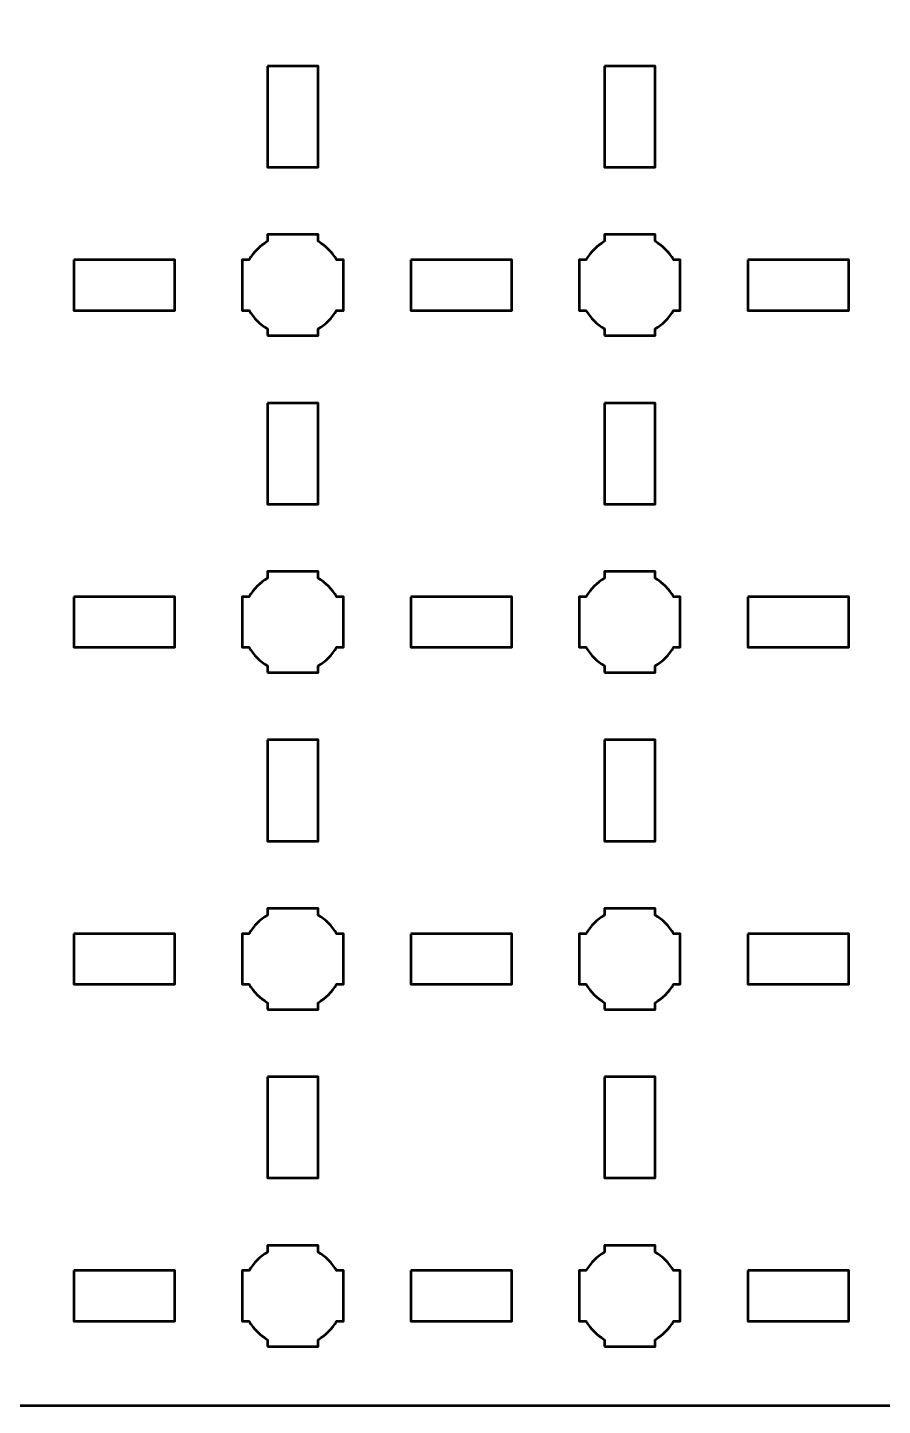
# Model space of a CAD drawing. Header units: centimetres. Extents: x -19.6 to 19.7, y -17.7 to 17.7.
# Drawn here: x -14.57 to -9.5, y -17.65 to -9.47 of the extents above; entities that cross this region are included whole.
import ezdxf

# ---------------------------------------------------------------- set-up
doc = ezdxf.new("R2010")
doc.units = ezdxf.units.CM
doc.header["$MEASUREMENT"] = 0
doc.layers.add('Layer 1', color=7, linetype='Continuous')

msp = doc.modelspace()

# ---------------------------------------------------------------- linework, layer by layer
at = {"layer": 'Layer 1', "lineweight": 53}
for points, knots in [([(-19.14991, 17.65006), (-19.14991, 17.65006), (19.15005, 17.65006), (19.15005, 17.65006), (19.15005, 17.65006), (19.42701, 17.65006), (19.65001, 17.42696), (19.65001, 17.14996), (19.65001, 17.14996), (19.65001, 17.14996), (19.65001, -17.14995), (19.65001, -17.14995), (19.65001, -17.14995), (19.65001, -17.42692), (19.42701, -17.65005), (19.15005, -17.65005), (19.15005, -17.65005), (19.15005, -17.65005), (-19.14991, -17.65005), (-19.14991, -17.65005), (-19.14991, -17.65005), (-19.42691, -17.65005), (-19.65, -17.42692), (-19.65, -17.14995), (-19.65, -17.14995), (-19.65, -17.14995), (-19.65, 17.14996), (-19.65, 17.14996), (-19.65, 17.14996), (-19.65, 17.42696), (-19.42691, 17.65006), (-19.14991, 17.65006)], [0, 0, 0, 0, 0.125, 0.125, 0.125, 0.125, 0.25, 0.25, 0.25, 0.25, 0.375, 0.375, 0.375, 0.375, 0.5, 0.5, 0.5, 0.5, 0.625, 0.625, 0.625, 0.625, 0.75, 0.75, 0.75, 0.75, 0.875, 0.875, 0.875, 0.875, 1, 1, 1, 1]), ([(-13.14993, -9.69999), (-13.14993, -9.69999), (-12.84993, -9.69999), (-12.84993, -9.69999), (-12.84993, -9.69999), (-12.84993, -9.69999), (-12.84993, -10.29999), (-12.84993, -10.29999), (-12.84993, -10.29999), (-12.84993, -10.29999), (-13.14993, -10.29999), (-13.14993, -10.29999), (-13.14993, -10.29999), (-13.14993, -10.29999), (-13.14993, -9.69999), (-13.14993, -9.69999)], [0, 0, 0, 0, 0.25, 0.25, 0.25, 0.25, 0.5, 0.5, 0.5, 0.5, 0.75, 0.75, 0.75, 0.75, 1, 1, 1, 1]), ([(-11.15, -9.69999), (-11.15, -9.69999), (-10.85, -9.69999), (-10.85, -9.69999), (-10.85, -9.69999), (-10.85, -9.69999), (-10.85, -10.29999), (-10.85, -10.29999), (-10.85, -10.29999), (-10.85, -10.29999), (-11.15, -10.29999), (-11.15, -10.29999), (-11.15, -10.29999), (-11.15, -10.29999), (-11.15, -9.69999), (-11.15, -9.69999)], [0, 0, 0, 0, 0.25, 0.25, 0.25, 0.25, 0.5, 0.5, 0.5, 0.5, 0.75, 0.75, 0.75, 0.75, 1, 1, 1, 1]), ([(-13.14993, -11.29991), (-13.14993, -11.29991), (-13.14993, -11.2598), (-13.14993, -11.2598), (-13.14993, -11.2598), (-13.19555, -11.23348), (-13.23343, -11.19545), (-13.25975, -11.14998), (-13.25975, -11.14998), (-13.25975, -11.14998), (-13.3, -11.14998), (-13.3, -11.14998), (-13.3, -11.14998), (-13.3, -11.14998), (-13.3, -10.9999), (-13.3, -10.9999), (-13.3, -10.9999), (-13.3, -10.9999), (-13.3, -10.84997), (-13.3, -10.84997), (-13.3, -10.84997), (-13.3, -10.84997), (-13.25975, -10.84997), (-13.25975, -10.84997), (-13.25975, -10.84997), (-13.23343, -10.80436), (-13.19555, -10.76647), (-13.14993, -10.74015), (-13.14993, -10.74015), (-13.14993, -10.74015), (-13.14993, -10.6999), (-13.14993, -10.6999), (-13.14993, -10.6999), (-13.14993, -10.6999), (-13, -10.6999), (-13, -10.6999), (-13, -10.6999), (-13, -10.6999), (-12.84993, -10.6999), (-12.84993, -10.6999), (-12.84993, -10.6999), (-12.84993, -10.6999), (-12.84993, -10.74015), (-12.84993, -10.74015), (-12.84993, -10.74015), (-12.80446, -10.76647), (-12.76643, -10.80436), (-12.74011, -10.84997), (-12.74011, -10.84997), (-12.74011, -10.84997), (-12.7, -10.84997), (-12.7, -10.84997), (-12.7, -10.84997), (-12.7, -10.84997), (-12.7, -10.9999), (-12.7, -10.9999), (-12.7, -10.9999), (-12.7, -10.9999), (-12.7, -11.14998), (-12.7, -11.14998), (-12.7, -11.14998), (-12.7, -11.14998), (-12.74011, -11.14998), (-12.74011, -11.14998), (-12.74011, -11.14998), (-12.76643, -11.19545), (-12.80446, -11.23348), (-12.84993, -11.2598), (-12.84993, -11.2598), (-12.84993, -11.2598), (-12.84993, -11.29991), (-12.84993, -11.29991), (-12.84993, -11.29991), (-12.84993, -11.29991), (-13, -11.29991), (-13, -11.29991), (-13, -11.29991), (-13, -11.29991), (-13.14993, -11.29991), (-13.14993, -11.29991)], [0, 0, 0, 0, 0.05, 0.05, 0.05, 0.05, 0.1, 0.1, 0.1, 0.1, 0.15, 0.15, 0.15, 0.15, 0.2, 0.2, 0.2, 0.2, 0.25, 0.25, 0.25, 0.25, 0.3, 0.3, 0.3, 0.3, 0.35, 0.35, 0.35, 0.35, 0.4, 0.4, 0.4, 0.4, 0.45, 0.45, 0.45, 0.45, 0.5, 0.5, 0.5, 0.5, 0.55, 0.55, 0.55, 0.55, 0.6, 0.6, 0.6, 0.6, 0.65, 0.65, 0.65, 0.65, 0.7, 0.7, 0.7, 0.7, 0.75, 0.75, 0.75, 0.75, 0.8, 0.8, 0.8, 0.8, 0.85, 0.85, 0.85, 0.85, 0.9, 0.9, 0.9, 0.9, 0.95, 0.95, 0.95, 0.95, 1, 1, 1, 1]), ([(-11.15, -11.29991), (-11.15, -11.29991), (-11.15, -11.2598), (-11.15, -11.2598), (-11.15, -11.2598), (-11.19547, -11.23348), (-11.2335, -11.19545), (-11.25982, -11.14998), (-11.25982, -11.14998), (-11.25982, -11.14998), (-11.29993, -11.14998), (-11.29993, -11.14998), (-11.29993, -11.14998), (-11.29993, -11.14998), (-11.29993, -10.9999), (-11.29993, -10.9999), (-11.29993, -10.9999), (-11.29993, -10.9999), (-11.29993, -10.84997), (-11.29993, -10.84997), (-11.29993, -10.84997), (-11.29993, -10.84997), (-11.25982, -10.84997), (-11.25982, -10.84997), (-11.25982, -10.84997), (-11.2335, -10.80436), (-11.19547, -10.76647), (-11.15, -10.74015), (-11.15, -10.74015), (-11.15, -10.74015), (-11.15, -10.6999), (-11.15, -10.6999), (-11.15, -10.6999), (-11.15, -10.6999), (-10.99993, -10.6999), (-10.99993, -10.6999), (-10.99993, -10.6999), (-10.99993, -10.6999), (-10.85, -10.6999), (-10.85, -10.6999), (-10.85, -10.6999), (-10.85, -10.6999), (-10.85, -10.74015), (-10.85, -10.74015), (-10.85, -10.74015), (-10.80438, -10.76647), (-10.76649, -10.80436), (-10.74018, -10.84997), (-10.74018, -10.84997), (-10.74018, -10.84997), (-10.69993, -10.84997), (-10.69993, -10.84997), (-10.69993, -10.84997), (-10.69993, -10.84997), (-10.69993, -10.9999), (-10.69993, -10.9999), (-10.69993, -10.9999), (-10.69993, -10.9999), (-10.69993, -11.14998), (-10.69993, -11.14998), (-10.69993, -11.14998), (-10.69993, -11.14998), (-10.74018, -11.14998), (-10.74018, -11.14998), (-10.74018, -11.14998), (-10.76649, -11.19545), (-10.80438, -11.23348), (-10.85, -11.2598), (-10.85, -11.2598), (-10.85, -11.2598), (-10.85, -11.29991), (-10.85, -11.29991), (-10.85, -11.29991), (-10.85, -11.29991), (-10.99993, -11.29991), (-10.99993, -11.29991), (-10.99993, -11.29991), (-10.99993, -11.29991), (-11.15, -11.29991), (-11.15, -11.29991)], [0, 0, 0, 0, 0.05, 0.05, 0.05, 0.05, 0.1, 0.1, 0.1, 0.1, 0.15, 0.15, 0.15, 0.15, 0.2, 0.2, 0.2, 0.2, 0.25, 0.25, 0.25, 0.25, 0.3, 0.3, 0.3, 0.3, 0.35, 0.35, 0.35, 0.35, 0.4, 0.4, 0.4, 0.4, 0.45, 0.45, 0.45, 0.45, 0.5, 0.5, 0.5, 0.5, 0.55, 0.55, 0.55, 0.55, 0.6, 0.6, 0.6, 0.6, 0.65, 0.65, 0.65, 0.65, 0.7, 0.7, 0.7, 0.7, 0.75, 0.75, 0.75, 0.75, 0.8, 0.8, 0.8, 0.8, 0.85, 0.85, 0.85, 0.85, 0.9, 0.9, 0.9, 0.9, 0.95, 0.95, 0.95, 0.95, 1, 1, 1, 1]), ([(-14.29992, -10.84997), (-14.29992, -10.84997), (-13.69991, -10.84997), (-13.69991, -10.84997), (-13.69991, -10.84997), (-13.69991, -10.84997), (-13.69991, -11.14998), (-13.69991, -11.14998), (-13.69991, -11.14998), (-13.69991, -11.14998), (-14.29992, -11.14998), (-14.29992, -11.14998), (-14.29992, -11.14998), (-14.29992, -11.14998), (-14.29992, -10.84997), (-14.29992, -10.84997)], [0, 0, 0, 0, 0.25, 0.25, 0.25, 0.25, 0.5, 0.5, 0.5, 0.5, 0.75, 0.75, 0.75, 0.75, 1, 1, 1, 1]), ([(-12.29995, -10.84997), (-12.29995, -10.84997), (-11.69994, -10.84997), (-11.69994, -10.84997), (-11.69994, -10.84997), (-11.69994, -10.84997), (-11.69994, -11.14998), (-11.69994, -11.14998), (-11.69994, -11.14998), (-11.69994, -11.14998), (-12.29995, -11.14998), (-12.29995, -11.14998), (-12.29995, -11.14998), (-12.29995, -11.14998), (-12.29995, -10.84997), (-12.29995, -10.84997)], [0, 0, 0, 0, 0.25, 0.25, 0.25, 0.25, 0.5, 0.5, 0.5, 0.5, 0.75, 0.75, 0.75, 0.75, 1, 1, 1, 1]), ([(-10.30002, -10.84997), (-10.30002, -10.84997), (-9.70001, -10.84997), (-9.70001, -10.84997), (-9.70001, -10.84997), (-9.70001, -10.84997), (-9.70001, -11.14998), (-9.70001, -11.14998), (-9.70001, -11.14998), (-9.70001, -11.14998), (-10.30002, -11.14998), (-10.30002, -11.14998), (-10.30002, -11.14998), (-10.30002, -11.14998), (-10.30002, -10.84997), (-10.30002, -10.84997)], [0, 0, 0, 0, 0.25, 0.25, 0.25, 0.25, 0.5, 0.5, 0.5, 0.5, 0.75, 0.75, 0.75, 0.75, 1, 1, 1, 1]), ([(-13.14993, -11.69996), (-13.14993, -11.69996), (-12.84993, -11.69996), (-12.84993, -11.69996), (-12.84993, -11.69996), (-12.84993, -11.69996), (-12.84993, -12.29996), (-12.84993, -12.29996), (-12.84993, -12.29996), (-12.84993, -12.29996), (-13.14993, -12.29996), (-13.14993, -12.29996), (-13.14993, -12.29996), (-13.14993, -12.29996), (-13.14993, -11.69996), (-13.14993, -11.69996)], [0, 0, 0, 0, 0.25, 0.25, 0.25, 0.25, 0.5, 0.5, 0.5, 0.5, 0.75, 0.75, 0.75, 0.75, 1, 1, 1, 1]), ([(-11.15, -11.69996), (-11.15, -11.69996), (-10.85, -11.69996), (-10.85, -11.69996), (-10.85, -11.69996), (-10.85, -11.69996), (-10.85, -12.29996), (-10.85, -12.29996), (-10.85, -12.29996), (-10.85, -12.29996), (-11.15, -12.29996), (-11.15, -12.29996), (-11.15, -12.29996), (-11.15, -12.29996), (-11.15, -11.69996), (-11.15, -11.69996)], [0, 0, 0, 0, 0.25, 0.25, 0.25, 0.25, 0.5, 0.5, 0.5, 0.5, 0.75, 0.75, 0.75, 0.75, 1, 1, 1, 1]), ([(-13.14993, -13.29998), (-13.14993, -13.29998), (-13.14993, -13.25973), (-13.14993, -13.25973), (-13.14993, -13.25973), (-13.19555, -13.23341), (-13.23343, -13.19538), (-13.25975, -13.14991), (-13.25975, -13.14991), (-13.25975, -13.14991), (-13.3, -13.14991), (-13.3, -13.14991), (-13.3, -13.14991), (-13.3, -13.14991), (-13.3, -12.99998), (-13.3, -12.99998), (-13.3, -12.99998), (-13.3, -12.99998), (-13.3, -12.84991), (-13.3, -12.84991), (-13.3, -12.84991), (-13.3, -12.84991), (-13.25975, -12.84991), (-13.25975, -12.84991), (-13.25975, -12.84991), (-13.23343, -12.80443), (-13.19555, -12.7664), (-13.14993, -12.74009), (-13.14993, -12.74009), (-13.14993, -12.74009), (-13.14993, -12.69998), (-13.14993, -12.69998), (-13.14993, -12.69998), (-13.14993, -12.69998), (-13, -12.69998), (-13, -12.69998), (-13, -12.69998), (-13, -12.69998), (-12.84993, -12.69998), (-12.84993, -12.69998), (-12.84993, -12.69998), (-12.84993, -12.69998), (-12.84993, -12.74009), (-12.84993, -12.74009), (-12.84993, -12.74009), (-12.80446, -12.7664), (-12.76643, -12.80443), (-12.74011, -12.84991), (-12.74011, -12.84991), (-12.74011, -12.84991), (-12.7, -12.84991), (-12.7, -12.84991), (-12.7, -12.84991), (-12.7, -12.84991), (-12.7, -12.99998), (-12.7, -12.99998), (-12.7, -12.99998), (-12.7, -12.99998), (-12.7, -13.14991), (-12.7, -13.14991), (-12.7, -13.14991), (-12.7, -13.14991), (-12.74011, -13.14991), (-12.74011, -13.14991), (-12.74011, -13.14991), (-12.76643, -13.19538), (-12.80446, -13.23341), (-12.84993, -13.25973), (-12.84993, -13.25973), (-12.84993, -13.25973), (-12.84993, -13.29998), (-12.84993, -13.29998), (-12.84993, -13.29998), (-12.84993, -13.29998), (-13, -13.29998), (-13, -13.29998), (-13, -13.29998), (-13, -13.29998), (-13.14993, -13.29998), (-13.14993, -13.29998)], [0, 0, 0, 0, 0.05, 0.05, 0.05, 0.05, 0.1, 0.1, 0.1, 0.1, 0.15, 0.15, 0.15, 0.15, 0.2, 0.2, 0.2, 0.2, 0.25, 0.25, 0.25, 0.25, 0.3, 0.3, 0.3, 0.3, 0.35, 0.35, 0.35, 0.35, 0.4, 0.4, 0.4, 0.4, 0.45, 0.45, 0.45, 0.45, 0.5, 0.5, 0.5, 0.5, 0.55, 0.55, 0.55, 0.55, 0.6, 0.6, 0.6, 0.6, 0.65, 0.65, 0.65, 0.65, 0.7, 0.7, 0.7, 0.7, 0.75, 0.75, 0.75, 0.75, 0.8, 0.8, 0.8, 0.8, 0.85, 0.85, 0.85, 0.85, 0.9, 0.9, 0.9, 0.9, 0.95, 0.95, 0.95, 0.95, 1, 1, 1, 1]), ([(-11.15, -13.29998), (-11.15, -13.29998), (-11.15, -13.25973), (-11.15, -13.25973), (-11.15, -13.25973), (-11.19547, -13.23341), (-11.2335, -13.19538), (-11.25982, -13.14991), (-11.25982, -13.14991), (-11.25982, -13.14991), (-11.29993, -13.14991), (-11.29993, -13.14991), (-11.29993, -13.14991), (-11.29993, -13.14991), (-11.29993, -12.99998), (-11.29993, -12.99998), (-11.29993, -12.99998), (-11.29993, -12.99998), (-11.29993, -12.84991), (-11.29993, -12.84991), (-11.29993, -12.84991), (-11.29993, -12.84991), (-11.25982, -12.84991), (-11.25982, -12.84991), (-11.25982, -12.84991), (-11.2335, -12.80443), (-11.19547, -12.7664), (-11.15, -12.74009), (-11.15, -12.74009), (-11.15, -12.74009), (-11.15, -12.69998), (-11.15, -12.69998), (-11.15, -12.69998), (-11.15, -12.69998), (-10.99993, -12.69998), (-10.99993, -12.69998), (-10.99993, -12.69998), (-10.99993, -12.69998), (-10.85, -12.69998), (-10.85, -12.69998), (-10.85, -12.69998), (-10.85, -12.69998), (-10.85, -12.74009), (-10.85, -12.74009), (-10.85, -12.74009), (-10.80438, -12.7664), (-10.76649, -12.80443), (-10.74018, -12.84991), (-10.74018, -12.84991), (-10.74018, -12.84991), (-10.69993, -12.84991), (-10.69993, -12.84991), (-10.69993, -12.84991), (-10.69993, -12.84991), (-10.69993, -12.99998), (-10.69993, -12.99998), (-10.69993, -12.99998), (-10.69993, -12.99998), (-10.69993, -13.14991), (-10.69993, -13.14991), (-10.69993, -13.14991), (-10.69993, -13.14991), (-10.74018, -13.14991), (-10.74018, -13.14991), (-10.74018, -13.14991), (-10.76649, -13.19538), (-10.80438, -13.23341), (-10.85, -13.25973), (-10.85, -13.25973), (-10.85, -13.25973), (-10.85, -13.29998), (-10.85, -13.29998), (-10.85, -13.29998), (-10.85, -13.29998), (-10.99993, -13.29998), (-10.99993, -13.29998), (-10.99993, -13.29998), (-10.99993, -13.29998), (-11.15, -13.29998), (-11.15, -13.29998)], [0, 0, 0, 0, 0.05, 0.05, 0.05, 0.05, 0.1, 0.1, 0.1, 0.1, 0.15, 0.15, 0.15, 0.15, 0.2, 0.2, 0.2, 0.2, 0.25, 0.25, 0.25, 0.25, 0.3, 0.3, 0.3, 0.3, 0.35, 0.35, 0.35, 0.35, 0.4, 0.4, 0.4, 0.4, 0.45, 0.45, 0.45, 0.45, 0.5, 0.5, 0.5, 0.5, 0.55, 0.55, 0.55, 0.55, 0.6, 0.6, 0.6, 0.6, 0.65, 0.65, 0.65, 0.65, 0.7, 0.7, 0.7, 0.7, 0.75, 0.75, 0.75, 0.75, 0.8, 0.8, 0.8, 0.8, 0.85, 0.85, 0.85, 0.85, 0.9, 0.9, 0.9, 0.9, 0.95, 0.95, 0.95, 0.95, 1, 1, 1, 1]), ([(-14.29992, -12.84991), (-14.29992, -12.84991), (-13.69991, -12.84991), (-13.69991, -12.84991), (-13.69991, -12.84991), (-13.69991, -12.84991), (-13.69991, -13.14991), (-13.69991, -13.14991), (-13.69991, -13.14991), (-13.69991, -13.14991), (-14.29992, -13.14991), (-14.29992, -13.14991), (-14.29992, -13.14991), (-14.29992, -13.14991), (-14.29992, -12.84991), (-14.29992, -12.84991)], [0, 0, 0, 0, 0.25, 0.25, 0.25, 0.25, 0.5, 0.5, 0.5, 0.5, 0.75, 0.75, 0.75, 0.75, 1, 1, 1, 1]), ([(-12.29995, -12.84991), (-12.29995, -12.84991), (-11.69994, -12.84991), (-11.69994, -12.84991), (-11.69994, -12.84991), (-11.69994, -12.84991), (-11.69994, -13.14991), (-11.69994, -13.14991), (-11.69994, -13.14991), (-11.69994, -13.14991), (-12.29995, -13.14991), (-12.29995, -13.14991), (-12.29995, -13.14991), (-12.29995, -13.14991), (-12.29995, -12.84991), (-12.29995, -12.84991)], [0, 0, 0, 0, 0.25, 0.25, 0.25, 0.25, 0.5, 0.5, 0.5, 0.5, 0.75, 0.75, 0.75, 0.75, 1, 1, 1, 1]), ([(-10.30002, -12.84991), (-10.30002, -12.84991), (-9.70001, -12.84991), (-9.70001, -12.84991), (-9.70001, -12.84991), (-9.70001, -12.84991), (-9.70001, -13.14991), (-9.70001, -13.14991), (-9.70001, -13.14991), (-9.70001, -13.14991), (-10.30002, -13.14991), (-10.30002, -13.14991), (-10.30002, -13.14991), (-10.30002, -13.14991), (-10.30002, -12.84991), (-10.30002, -12.84991)], [0, 0, 0, 0, 0.25, 0.25, 0.25, 0.25, 0.5, 0.5, 0.5, 0.5, 0.75, 0.75, 0.75, 0.75, 1, 1, 1, 1]), ([(-13.14993, -13.70003), (-13.14993, -13.70003), (-12.84993, -13.70003), (-12.84993, -13.70003), (-12.84993, -13.70003), (-12.84993, -13.70003), (-12.84993, -14.30003), (-12.84993, -14.30003), (-12.84993, -14.30003), (-12.84993, -14.30003), (-13.14993, -14.30003), (-13.14993, -14.30003), (-13.14993, -14.30003), (-13.14993, -14.30003), (-13.14993, -13.70003), (-13.14993, -13.70003)], [0, 0, 0, 0, 0.25, 0.25, 0.25, 0.25, 0.5, 0.5, 0.5, 0.5, 0.75, 0.75, 0.75, 0.75, 1, 1, 1, 1]), ([(-11.15, -13.70003), (-11.15, -13.70003), (-10.85, -13.70003), (-10.85, -13.70003), (-10.85, -13.70003), (-10.85, -13.70003), (-10.85, -14.30003), (-10.85, -14.30003), (-10.85, -14.30003), (-10.85, -14.30003), (-11.15, -14.30003), (-11.15, -14.30003), (-11.15, -14.30003), (-11.15, -14.30003), (-11.15, -13.70003), (-11.15, -13.70003)], [0, 0, 0, 0, 0.25, 0.25, 0.25, 0.25, 0.5, 0.5, 0.5, 0.5, 0.75, 0.75, 0.75, 0.75, 1, 1, 1, 1]), ([(-13.14993, -15.29995), (-13.14993, -15.29995), (-13.14993, -15.25984), (-13.14993, -15.25984), (-13.14993, -15.25984), (-13.19555, -15.23338), (-13.23343, -15.19549), (-13.25975, -15.14988), (-13.25975, -15.14988), (-13.25975, -15.14988), (-13.3, -15.14988), (-13.3, -15.14988), (-13.3, -15.14988), (-13.3, -15.14988), (-13.3, -14.99995), (-13.3, -14.99995), (-13.3, -14.99995), (-13.3, -14.99995), (-13.3, -14.84987), (-13.3, -14.84987), (-13.3, -14.84987), (-13.3, -14.84987), (-13.25975, -14.84987), (-13.25975, -14.84987), (-13.25975, -14.84987), (-13.23343, -14.8044), (-13.19555, -14.76637), (-13.14993, -14.74002), (-13.14993, -14.74002), (-13.14993, -14.74002), (-13.14993, -14.69994), (-13.14993, -14.69994), (-13.14993, -14.69994), (-13.14993, -14.69994), (-13, -14.69994), (-13, -14.69994), (-13, -14.69994), (-13, -14.69994), (-12.84993, -14.69994), (-12.84993, -14.69994), (-12.84993, -14.69994), (-12.84993, -14.69994), (-12.84993, -14.74002), (-12.84993, -14.74002), (-12.84993, -14.74002), (-12.80446, -14.76637), (-12.76643, -14.8044), (-12.74011, -14.84987), (-12.74011, -14.84987), (-12.74011, -14.84987), (-12.7, -14.84987), (-12.7, -14.84987), (-12.7, -14.84987), (-12.7, -14.84987), (-12.7, -14.99995), (-12.7, -14.99995), (-12.7, -14.99995), (-12.7, -14.99995), (-12.7, -15.14988), (-12.7, -15.14988), (-12.7, -15.14988), (-12.7, -15.14988), (-12.74011, -15.14988), (-12.74011, -15.14988), (-12.74011, -15.14988), (-12.76643, -15.19549), (-12.80446, -15.23338), (-12.84993, -15.25984), (-12.84993, -15.25984), (-12.84993, -15.25984), (-12.84993, -15.29995), (-12.84993, -15.29995), (-12.84993, -15.29995), (-12.84993, -15.29995), (-13, -15.29995), (-13, -15.29995), (-13, -15.29995), (-13, -15.29995), (-13.14993, -15.29995), (-13.14993, -15.29995)], [0, 0, 0, 0, 0.05, 0.05, 0.05, 0.05, 0.1, 0.1, 0.1, 0.1, 0.15, 0.15, 0.15, 0.15, 0.2, 0.2, 0.2, 0.2, 0.25, 0.25, 0.25, 0.25, 0.3, 0.3, 0.3, 0.3, 0.35, 0.35, 0.35, 0.35, 0.4, 0.4, 0.4, 0.4, 0.45, 0.45, 0.45, 0.45, 0.5, 0.5, 0.5, 0.5, 0.55, 0.55, 0.55, 0.55, 0.6, 0.6, 0.6, 0.6, 0.65, 0.65, 0.65, 0.65, 0.7, 0.7, 0.7, 0.7, 0.75, 0.75, 0.75, 0.75, 0.8, 0.8, 0.8, 0.8, 0.85, 0.85, 0.85, 0.85, 0.9, 0.9, 0.9, 0.9, 0.95, 0.95, 0.95, 0.95, 1, 1, 1, 1]), ([(-11.15, -15.29995), (-11.15, -15.29995), (-11.15, -15.25984), (-11.15, -15.25984), (-11.15, -15.25984), (-11.19547, -15.23338), (-11.2335, -15.19549), (-11.25982, -15.14988), (-11.25982, -15.14988), (-11.25982, -15.14988), (-11.29993, -15.14988), (-11.29993, -15.14988), (-11.29993, -15.14988), (-11.29993, -15.14988), (-11.29993, -14.99995), (-11.29993, -14.99995), (-11.29993, -14.99995), (-11.29993, -14.99995), (-11.29993, -14.84987), (-11.29993, -14.84987), (-11.29993, -14.84987), (-11.29993, -14.84987), (-11.25982, -14.84987), (-11.25982, -14.84987), (-11.25982, -14.84987), (-11.2335, -14.8044), (-11.19547, -14.76637), (-11.15, -14.74002), (-11.15, -14.74002), (-11.15, -14.74002), (-11.15, -14.69994), (-11.15, -14.69994), (-11.15, -14.69994), (-11.15, -14.69994), (-10.99993, -14.69994), (-10.99993, -14.69994), (-10.99993, -14.69994), (-10.99993, -14.69994), (-10.85, -14.69994), (-10.85, -14.69994), (-10.85, -14.69994), (-10.85, -14.69994), (-10.85, -14.74002), (-10.85, -14.74002), (-10.85, -14.74002), (-10.80438, -14.76637), (-10.76649, -14.8044), (-10.74018, -14.84987), (-10.74018, -14.84987), (-10.74018, -14.84987), (-10.69993, -14.84987), (-10.69993, -14.84987), (-10.69993, -14.84987), (-10.69993, -14.84987), (-10.69993, -14.99995), (-10.69993, -14.99995), (-10.69993, -14.99995), (-10.69993, -14.99995), (-10.69993, -15.14988), (-10.69993, -15.14988), (-10.69993, -15.14988), (-10.69993, -15.14988), (-10.74018, -15.14988), (-10.74018, -15.14988), (-10.74018, -15.14988), (-10.76649, -15.19549), (-10.80438, -15.23338), (-10.85, -15.25984), (-10.85, -15.25984), (-10.85, -15.25984), (-10.85, -15.29995), (-10.85, -15.29995), (-10.85, -15.29995), (-10.85, -15.29995), (-10.99993, -15.29995), (-10.99993, -15.29995), (-10.99993, -15.29995), (-10.99993, -15.29995), (-11.15, -15.29995), (-11.15, -15.29995)], [0, 0, 0, 0, 0.05, 0.05, 0.05, 0.05, 0.1, 0.1, 0.1, 0.1, 0.15, 0.15, 0.15, 0.15, 0.2, 0.2, 0.2, 0.2, 0.25, 0.25, 0.25, 0.25, 0.3, 0.3, 0.3, 0.3, 0.35, 0.35, 0.35, 0.35, 0.4, 0.4, 0.4, 0.4, 0.45, 0.45, 0.45, 0.45, 0.5, 0.5, 0.5, 0.5, 0.55, 0.55, 0.55, 0.55, 0.6, 0.6, 0.6, 0.6, 0.65, 0.65, 0.65, 0.65, 0.7, 0.7, 0.7, 0.7, 0.75, 0.75, 0.75, 0.75, 0.8, 0.8, 0.8, 0.8, 0.85, 0.85, 0.85, 0.85, 0.9, 0.9, 0.9, 0.9, 0.95, 0.95, 0.95, 0.95, 1, 1, 1, 1]), ([(-14.29992, -14.85001), (-14.29992, -14.85001), (-13.69991, -14.85001), (-13.69991, -14.85001), (-13.69991, -14.85001), (-13.69991, -14.85001), (-13.69991, -15.15002), (-13.69991, -15.15002), (-13.69991, -15.15002), (-13.69991, -15.15002), (-14.29992, -15.15002), (-14.29992, -15.15002), (-14.29992, -15.15002), (-14.29992, -15.15002), (-14.29992, -14.85001), (-14.29992, -14.85001)], [0, 0, 0, 0, 0.25, 0.25, 0.25, 0.25, 0.5, 0.5, 0.5, 0.5, 0.75, 0.75, 0.75, 0.75, 1, 1, 1, 1]), ([(-12.29995, -14.85001), (-12.29995, -14.85001), (-11.69994, -14.85001), (-11.69994, -14.85001), (-11.69994, -14.85001), (-11.69994, -14.85001), (-11.69994, -15.15002), (-11.69994, -15.15002), (-11.69994, -15.15002), (-11.69994, -15.15002), (-12.29995, -15.15002), (-12.29995, -15.15002), (-12.29995, -15.15002), (-12.29995, -15.15002), (-12.29995, -14.85001), (-12.29995, -14.85001)], [0, 0, 0, 0, 0.25, 0.25, 0.25, 0.25, 0.5, 0.5, 0.5, 0.5, 0.75, 0.75, 0.75, 0.75, 1, 1, 1, 1]), ([(-10.30002, -14.85001), (-10.30002, -14.85001), (-9.70001, -14.85001), (-9.70001, -14.85001), (-9.70001, -14.85001), (-9.70001, -14.85001), (-9.70001, -15.15002), (-9.70001, -15.15002), (-9.70001, -15.15002), (-9.70001, -15.15002), (-10.30002, -15.15002), (-10.30002, -15.15002), (-10.30002, -15.15002), (-10.30002, -15.15002), (-10.30002, -14.85001), (-10.30002, -14.85001)], [0, 0, 0, 0, 0.25, 0.25, 0.25, 0.25, 0.5, 0.5, 0.5, 0.5, 0.75, 0.75, 0.75, 0.75, 1, 1, 1, 1]), ([(-13.14993, -15.69996), (-13.14993, -15.69996), (-12.84993, -15.69996), (-12.84993, -15.69996), (-12.84993, -15.69996), (-12.84993, -15.69996), (-12.84993, -16.29997), (-12.84993, -16.29997), (-12.84993, -16.29997), (-12.84993, -16.29997), (-13.14993, -16.29997), (-13.14993, -16.29997), (-13.14993, -16.29997), (-13.14993, -16.29997), (-13.14993, -15.69996), (-13.14993, -15.69996)], [0, 0, 0, 0, 0.25, 0.25, 0.25, 0.25, 0.5, 0.5, 0.5, 0.5, 0.75, 0.75, 0.75, 0.75, 1, 1, 1, 1]), ([(-11.15, -15.69996), (-11.15, -15.69996), (-10.85, -15.69996), (-10.85, -15.69996), (-10.85, -15.69996), (-10.85, -15.69996), (-10.85, -16.29997), (-10.85, -16.29997), (-10.85, -16.29997), (-10.85, -16.29997), (-11.15, -16.29997), (-11.15, -16.29997), (-11.15, -16.29997), (-11.15, -16.29997), (-11.15, -15.69996), (-11.15, -15.69996)], [0, 0, 0, 0, 0.25, 0.25, 0.25, 0.25, 0.5, 0.5, 0.5, 0.5, 0.75, 0.75, 0.75, 0.75, 1, 1, 1, 1]), ([(-13.14993, -17.29988), (-13.14993, -17.29988), (-13.14993, -17.25977), (-13.14993, -17.25977), (-13.14993, -17.25977), (-13.19555, -17.23345), (-13.23343, -17.19542), (-13.25975, -17.14995), (-13.25975, -17.14995), (-13.25975, -17.14995), (-13.3, -17.14995), (-13.3, -17.14995), (-13.3, -17.14995), (-13.3, -17.14995), (-13.3, -16.99988), (-13.3, -16.99988), (-13.3, -16.99988), (-13.3, -16.99988), (-13.3, -16.84995), (-13.3, -16.84995), (-13.3, -16.84995), (-13.3, -16.84995), (-13.25975, -16.84995), (-13.25975, -16.84995), (-13.25975, -16.84995), (-13.23343, -16.80433), (-13.19555, -16.76644), (-13.14993, -16.74013), (-13.14993, -16.74013), (-13.14993, -16.74013), (-13.14993, -16.69988), (-13.14993, -16.69988), (-13.14993, -16.69988), (-13.14993, -16.69988), (-13, -16.69988), (-13, -16.69988), (-13, -16.69988), (-13, -16.69988), (-12.84993, -16.69988), (-12.84993, -16.69988), (-12.84993, -16.69988), (-12.84993, -16.69988), (-12.84993, -16.74013), (-12.84993, -16.74013), (-12.84993, -16.74013), (-12.80446, -16.76644), (-12.76643, -16.80433), (-12.74011, -16.84995), (-12.74011, -16.84995), (-12.74011, -16.84995), (-12.7, -16.84995), (-12.7, -16.84995), (-12.7, -16.84995), (-12.7, -16.84995), (-12.7, -16.99988), (-12.7, -16.99988), (-12.7, -16.99988), (-12.7, -16.99988), (-12.7, -17.14995), (-12.7, -17.14995), (-12.7, -17.14995), (-12.7, -17.14995), (-12.74011, -17.14995), (-12.74011, -17.14995), (-12.74011, -17.14995), (-12.76643, -17.19542), (-12.80446, -17.23345), (-12.84993, -17.25977), (-12.84993, -17.25977), (-12.84993, -17.25977), (-12.84993, -17.29988), (-12.84993, -17.29988), (-12.84993, -17.29988), (-12.84993, -17.29988), (-13, -17.29988), (-13, -17.29988), (-13, -17.29988), (-13, -17.29988), (-13.14993, -17.29988), (-13.14993, -17.29988)], [0, 0, 0, 0, 0.05, 0.05, 0.05, 0.05, 0.1, 0.1, 0.1, 0.1, 0.15, 0.15, 0.15, 0.15, 0.2, 0.2, 0.2, 0.2, 0.25, 0.25, 0.25, 0.25, 0.3, 0.3, 0.3, 0.3, 0.35, 0.35, 0.35, 0.35, 0.4, 0.4, 0.4, 0.4, 0.45, 0.45, 0.45, 0.45, 0.5, 0.5, 0.5, 0.5, 0.55, 0.55, 0.55, 0.55, 0.6, 0.6, 0.6, 0.6, 0.65, 0.65, 0.65, 0.65, 0.7, 0.7, 0.7, 0.7, 0.75, 0.75, 0.75, 0.75, 0.8, 0.8, 0.8, 0.8, 0.85, 0.85, 0.85, 0.85, 0.9, 0.9, 0.9, 0.9, 0.95, 0.95, 0.95, 0.95, 1, 1, 1, 1]), ([(-11.15, -17.29988), (-11.15, -17.29988), (-11.15, -17.25977), (-11.15, -17.25977), (-11.15, -17.25977), (-11.19547, -17.23345), (-11.2335, -17.19542), (-11.25982, -17.14995), (-11.25982, -17.14995), (-11.25982, -17.14995), (-11.29993, -17.14995), (-11.29993, -17.14995), (-11.29993, -17.14995), (-11.29993, -17.14995), (-11.29993, -16.99988), (-11.29993, -16.99988), (-11.29993, -16.99988), (-11.29993, -16.99988), (-11.29993, -16.84995), (-11.29993, -16.84995), (-11.29993, -16.84995), (-11.29993, -16.84995), (-11.25982, -16.84995), (-11.25982, -16.84995), (-11.25982, -16.84995), (-11.2335, -16.80433), (-11.19547, -16.76644), (-11.15, -16.74013), (-11.15, -16.74013), (-11.15, -16.74013), (-11.15, -16.69988), (-11.15, -16.69988), (-11.15, -16.69988), (-11.15, -16.69988), (-10.99993, -16.69988), (-10.99993, -16.69988), (-10.99993, -16.69988), (-10.99993, -16.69988), (-10.85, -16.69988), (-10.85, -16.69988), (-10.85, -16.69988), (-10.85, -16.69988), (-10.85, -16.74013), (-10.85, -16.74013), (-10.85, -16.74013), (-10.80438, -16.76644), (-10.76649, -16.80433), (-10.74018, -16.84995), (-10.74018, -16.84995), (-10.74018, -16.84995), (-10.69993, -16.84995), (-10.69993, -16.84995), (-10.69993, -16.84995), (-10.69993, -16.84995), (-10.69993, -16.99988), (-10.69993, -16.99988), (-10.69993, -16.99988), (-10.69993, -16.99988), (-10.69993, -17.14995), (-10.69993, -17.14995), (-10.69993, -17.14995), (-10.69993, -17.14995), (-10.74018, -17.14995), (-10.74018, -17.14995), (-10.74018, -17.14995), (-10.76649, -17.19542), (-10.80438, -17.23345), (-10.85, -17.25977), (-10.85, -17.25977), (-10.85, -17.25977), (-10.85, -17.29988), (-10.85, -17.29988), (-10.85, -17.29988), (-10.85, -17.29988), (-10.99993, -17.29988), (-10.99993, -17.29988), (-10.99993, -17.29988), (-10.99993, -17.29988), (-11.15, -17.29988), (-11.15, -17.29988)], [0, 0, 0, 0, 0.05, 0.05, 0.05, 0.05, 0.1, 0.1, 0.1, 0.1, 0.15, 0.15, 0.15, 0.15, 0.2, 0.2, 0.2, 0.2, 0.25, 0.25, 0.25, 0.25, 0.3, 0.3, 0.3, 0.3, 0.35, 0.35, 0.35, 0.35, 0.4, 0.4, 0.4, 0.4, 0.45, 0.45, 0.45, 0.45, 0.5, 0.5, 0.5, 0.5, 0.55, 0.55, 0.55, 0.55, 0.6, 0.6, 0.6, 0.6, 0.65, 0.65, 0.65, 0.65, 0.7, 0.7, 0.7, 0.7, 0.75, 0.75, 0.75, 0.75, 0.8, 0.8, 0.8, 0.8, 0.85, 0.85, 0.85, 0.85, 0.9, 0.9, 0.9, 0.9, 0.95, 0.95, 0.95, 0.95, 1, 1, 1, 1]), ([(-14.29992, -16.84995), (-14.29992, -16.84995), (-13.69991, -16.84995), (-13.69991, -16.84995), (-13.69991, -16.84995), (-13.69991, -16.84995), (-13.69991, -17.14995), (-13.69991, -17.14995), (-13.69991, -17.14995), (-13.69991, -17.14995), (-14.29992, -17.14995), (-14.29992, -17.14995), (-14.29992, -17.14995), (-14.29992, -17.14995), (-14.29992, -16.84995), (-14.29992, -16.84995)], [0, 0, 0, 0, 0.25, 0.25, 0.25, 0.25, 0.5, 0.5, 0.5, 0.5, 0.75, 0.75, 0.75, 0.75, 1, 1, 1, 1]), ([(-12.29995, -16.84995), (-12.29995, -16.84995), (-11.69994, -16.84995), (-11.69994, -16.84995), (-11.69994, -16.84995), (-11.69994, -16.84995), (-11.69994, -17.14995), (-11.69994, -17.14995), (-11.69994, -17.14995), (-11.69994, -17.14995), (-12.29995, -17.14995), (-12.29995, -17.14995), (-12.29995, -17.14995), (-12.29995, -17.14995), (-12.29995, -16.84995), (-12.29995, -16.84995)], [0, 0, 0, 0, 0.25, 0.25, 0.25, 0.25, 0.5, 0.5, 0.5, 0.5, 0.75, 0.75, 0.75, 0.75, 1, 1, 1, 1]), ([(-10.30002, -16.84995), (-10.30002, -16.84995), (-9.70001, -16.84995), (-9.70001, -16.84995), (-9.70001, -16.84995), (-9.70001, -16.84995), (-9.70001, -17.14995), (-9.70001, -17.14995), (-9.70001, -17.14995), (-9.70001, -17.14995), (-10.30002, -17.14995), (-10.30002, -17.14995), (-10.30002, -17.14995), (-10.30002, -17.14995), (-10.30002, -16.84995), (-10.30002, -16.84995)], [0, 0, 0, 0, 0.25, 0.25, 0.25, 0.25, 0.5, 0.5, 0.5, 0.5, 0.75, 0.75, 0.75, 0.75, 1, 1, 1, 1])]:
    msp.add_open_spline(points, degree=3, knots=knots, dxfattribs=at)

doc.saveas('drawing.dxf')
